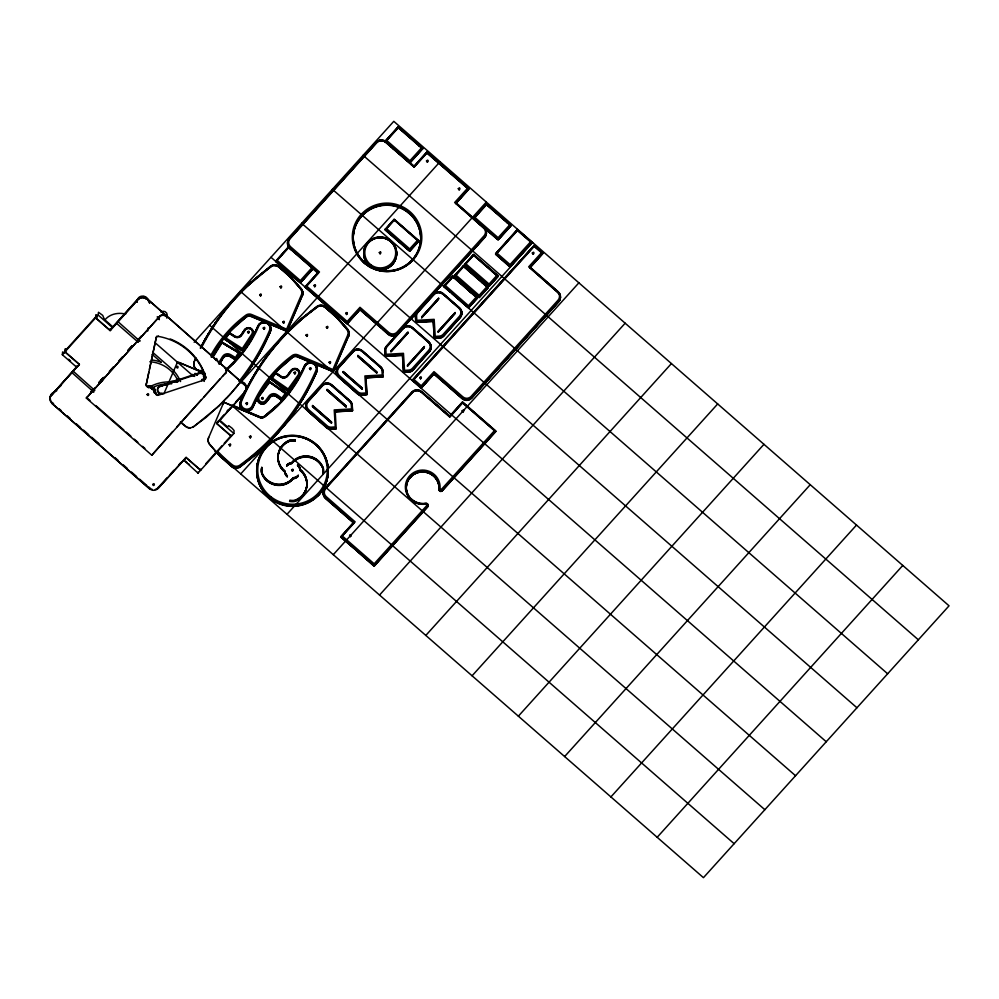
<?xml version="1.0" encoding="UTF-8"?>
<svg xmlns="http://www.w3.org/2000/svg" width="999" height="999" viewBox="0 0 999 999"><rect width="100%" height="100%" fill="white"/><g stroke="black" fill="none" stroke-linecap="round" stroke-linejoin="round"><path stroke-width="1.5" d="M438.986 489.66L439.073 488.511A16.409 16.121 5.7 0 0 416.433 472.515A16.409 16.121 5.7 0 0 411.825 499.463M200.612 470.104L186.076 457.417L157.992 488.436A5.794 5.694 5.7 0 1 149.813 488.886L51.911 403.271A5.794 5.694 5.7 0 1 51.424 395.242L75.974 367.482M51.911 403.271L51.985 402.547M79.346 364.498L76.786 367.32L62.325 354.707L62.612 351.923L64.498 352.897M76.786 367.32L76.424 366.021M51.399 395.417L79.371 364.21M86.364 398.126L160.165 315.809L86.364 398.126L151.811 455.219L225.599 372.902A3.859 3.796 5.7 0 0 225.262 367.545L225.187 368.269A3.859 3.796 5.7 0 1 225.524 373.626M62.325 354.707L98.152 315.06L98.476 312.25L102.697 315.372L104.458 319.468L112.7 326.773L110.052 330.507M97.427 315.846L95.879 315.11L95.592 317.894L110.127 330.582L112.7 326.773M95.604 317.719L110.14 330.394L138.299 298.651L110.215 329.67L109.69 329.208M244.28 384.727L146.478 298.202L244.305 384.54A5.794 5.694 5.7 0 1 244.792 392.57L216.808 423.476L231.306 436.126M170.192 338.961A60.227 59.141 5.7 0 1 205.682 376.798L205.607 377.522A1.936 1.898 5.7 0 1 204.383 379.87L158.229 395.242A1.936 1.898 5.7 0 1 155.694 393.681A7.73 7.58 5.7 0 0 148.089 387.05A1.936 1.898 5.7 0 1 146.204 384.752L148.801 372.315M148.089 387.05L148.152 386.326A1.936 1.898 5.7 0 1 146.279 384.028M148.327 387.6L148.489 386.875A39.548 38.836 5.7 0 1 150.075 385.964M146.204 384.752L156.356 337.163A1.936 1.898 5.7 0 1 157.018 336.101M156.281 337.899A1.936 1.898 5.7 0 1 158.516 336.426L158.541 336.151M154.608 393.119L154.333 391.383M155.694 393.681L155.769 392.957A7.73 7.58 5.7 0 0 148.152 386.326M165.609 315.497L165.534 316.221A3.859 3.796 5.7 0 0 160.09 316.533M151.811 455.219L172.64 431.506M158.229 395.242L158.304 394.518A1.936 1.898 5.7 0 1 155.769 392.957M149.813 488.886L149.887 488.161M231.406 435.114L231.293 436.301L216.795 423.651L219.48 419.942L227.635 426.973L228.696 425.649L232.093 428.221L234.091 430.569L233.853 433.466L198.027 473.114L183.616 460.039M186.151 457.38L183.566 460.502M204.383 379.87L204.458 379.133A1.936 1.898 5.7 0 0 205.682 376.798M198.027 473.114L198.127 472.09M200.712 469.093L200.587 470.279L186.051 457.604L157.967 488.611M216.146 360.527L216.296 359.003M216.858 423.401L244.767 392.757M229.907 446.016L230.057 444.493M248.414 333.279L248.564 331.755M246.753 404.682L246.915 403.146M260.514 296.079L260.677 294.555M250.299 437.962L250.449 436.426M264.061 329.358L264.211 327.834M262.387 399.463L262.55 397.927M280.906 288.024L281.056 286.501M283.591 323.264L283.741 321.74M294.855 374.013L295.005 372.477M292.407 471.266L292.557 469.742M306.793 336.451L306.943 334.927M314.747 286.838L314.91 285.314M310.327 369.73L310.477 368.206M327.173 328.396L327.322 326.873M329.87 363.636L330.02 362.113M346.566 314.598L346.715 313.062M350.424 536.725L350.574 535.202M380.132 253.908L380.282 252.385M427.322 162.238L427.472 160.714M420.579 378.921L420.741 377.397M459.14 189.997L459.29 188.474M462.987 412.125L463.136 410.601M533.154 254.32L533.304 252.797M147.727 330.994L148.089 327.947M257.642 398.589L257.792 397.852M149.425 369.38L156.356 337.163M176.935 363.499L177.26 362.587M223.127 404.046L223.451 403.146M150.225 388.211L151.249 385.739M430.419 350.274L413.087 370.042A6.756 6.631 5.7 0 1 408.441 372.252L405.644 372.19M461.126 316.296L443.781 336.064A6.756 6.631 5.7 0 1 439.135 338.274L436.338 338.211M167.208 385.414L168.694 381.955M163.848 393.881L177.56 361.825L205.07 373.339M280.981 402.06L264.535 416.658A4.833 4.745 5.7 0 1 259.74 417.232L223.826 402.197L208.629 437.712A6.756 6.631 5.7 0 0 209.465 444.305L220.005 456.343L232.005 466.983A6.756 6.631 5.7 0 0 236.076 468.419L236.726 468.194M194.593 360.714L194.256 361.7A6.756 6.631 5.7 0 0 203.172 370.404M270.005 332.367L270.342 331.381A6.756 6.631 5.7 0 0 266.745 322.677A6.756 6.631 5.7 0 0 257.892 326.173L256.918 328.821M240.859 401.086L240.534 402.073A6.756 6.631 5.7 0 0 244.131 410.776A6.756 6.631 5.7 0 0 252.984 407.28L254.295 403.658M316.246 373.039L316.546 372.34A6.756 6.631 5.7 0 0 312.962 363.624A6.756 6.631 5.7 0 0 304.108 367.132L303.808 367.819M194.568 361.001L194.892 360.015M269.705 333.067L270.042 332.08M240.834 401.373L241.196 400.099M315.946 373.726L316.608 371.753A6.756 6.631 5.7 0 0 313.012 363.049A6.756 6.631 5.7 0 0 304.158 366.546L303.496 368.506M298.776 377.972L301.323 372.415M194.867 360.314L195.205 359.328M257.255 327.847L257.592 326.86M269.405 333.753L269.73 332.767M241.533 399.113L240.597 401.486A6.756 6.631 5.7 0 0 244.181 410.202A6.756 6.631 5.7 0 0 253.034 406.705L253.671 405.032M241.171 400.387L241.496 399.413M241.134 400.686L242.095 398.314M253.284 406.593L254.932 402.285M303.559 367.932L304.195 366.258A6.756 6.631 5.7 0 1 313.049 362.762A6.756 6.631 5.7 0 1 316.633 371.466L315.334 375.112M316.034 372.852L314.735 376.211M195.167 359.615L195.816 357.942M269.093 334.453L269.43 333.466M241.471 399.7L241.833 398.426M315.696 373.838L314.398 377.185M195.479 358.928L195.792 358.229M268.756 335.427L270.279 331.968A6.756 6.631 5.7 0 0 266.683 323.251A6.756 6.631 5.7 0 0 257.829 326.748M241.808 398.713L242.145 397.739M303.246 368.619L303.584 367.644M303.184 369.193L303.521 368.219M268.494 335.539L268.843 334.565M268.444 336.126L270.367 331.094A6.756 6.631 5.7 0 0 266.77 322.377A6.756 6.631 5.7 0 0 257.917 325.886L256.281 330.194M242.12 398.027L243.094 395.666M242.058 398.601L242.745 396.64M315.11 374.937L313.761 378.559M257.005 327.947L255.632 331.556M268.182 336.226L268.531 335.252M268.119 336.813L268.469 335.826M242.37 397.914L243.356 395.554M253.896 405.207L255.594 400.924M302.934 369.305L303.271 368.331M303.221 368.906L302.235 371.253M268.207 335.939L266.845 339.56M267.807 337.5L268.157 336.526M242.72 396.94L243.419 394.98M314.485 376.311L313.112 379.932M256.693 328.634L255.307 332.242M267.894 336.626L265.859 341.608M302.585 370.279L302.959 369.018M314.161 376.998L313.137 379.645M267.195 338.586L267.545 337.6M243.381 395.267L244.38 392.919M243.331 395.854L244.031 393.893M254.533 403.846L256.618 398.901M302.647 369.692L301.91 371.928M243.644 395.167L244.655 392.819M313.524 378.371L311.114 384.016M266.933 338.686L266.221 340.634M244.006 394.193L244.718 392.245M312.787 380.619L313.174 379.345M222.54 359.128L220.28 362.987A4.833 4.745 5.7 0 1 219.218 364.198M256.044 330.007L255.357 331.656M301.96 371.353L302.322 370.379M266.608 339.373L264.161 345.005M312.812 380.319L312.125 381.98M217.957 348.226L212.425 357.205L221.516 342.382L239.698 353.221L235.677 359.99L229.895 356.543A4.833 4.745 5.7 0 0 224.325 356.93L223.289 357.917M238.074 356.106L238.499 355.232M266.246 340.347L265.185 342.969M244.63 393.107L244.992 392.145M312.55 380.432L311.488 383.054M255.182 402.472L256.243 399.862M301.636 372.028L301.998 371.066M301.573 372.615L301.935 371.64M244.955 392.432L245.354 391.171M265.609 341.421L264.535 344.031M245.717 390.197L244.68 392.532L244.867 391.845L236.126 401.498M245.317 391.458L246.054 389.523M245.292 391.745L245.991 390.097M311.875 381.793L310.464 385.077M255.394 331.368L254.658 333.304M255.332 331.943L253.609 335.377M301.661 371.74L300.936 373.676M301.611 372.327L300.562 374.637M311.513 382.754L310.09 386.051M255.057 332.043L251.386 339.56M264.935 342.769L263.499 346.054M246.029 389.81L246.391 388.836M245.966 390.397L248.489 384.802M255.844 401.123L257.28 397.852M264.56 343.743L263.124 347.028M246.366 389.135L247.427 386.813M246.303 389.71L247.365 387.4M310.864 383.828L309.802 386.138M200.462 347.789L204.758 339.76M200.412 348.376L200.774 347.402M217.632 346.466L215.097 350.861M254.32 333.966L254.683 333.004M256.219 400.162L257.667 396.903M262.587 389.323L263.449 387.762M300.961 373.376L299.875 375.761M310.489 384.79L309.74 386.725M200.749 347.702L201.124 346.728M200.724 347.989L204.695 340.347M263.911 344.805L262.063 349.038M212.937 327.023L213.811 325.462M245.392 346.566L245.829 345.716M251.636 337.138L252.073 336.288M259.216 367.395L262.7 361.488M201.099 347.028L201.473 346.054M253.971 334.64L254.345 333.678M263.536 345.766L262.412 348.364M247.34 387.687L248.102 385.764M309.453 386.813L309.827 385.851M309.39 387.4L309.777 386.438M201.448 346.353L201.823 345.392M247.69 387.013L248.776 384.715M309.478 386.526L308.716 388.449M309.428 387.1L307.255 391.408M201.798 345.679L202.185 344.717M253.621 335.314L253.996 334.353M262.862 346.815L260.976 351.036M248.077 386.051L248.838 384.128M256.88 399.101L257.967 396.815M300.299 374.438L299.176 377.01M309.128 387.2L307.667 390.159M202.148 345.005L202.535 344.043M308.366 389.123L308.753 388.161M253.646 335.015L252.535 337.3M257.255 398.151L258.029 396.228M202.51 344.343L202.897 343.381M248.314 343.843L245.692 348.476M262.15 348.164L261.039 350.449M262.088 348.738L261.338 350.374M248.813 384.415L249.925 382.13M248.751 385.002L249.525 383.092M308.391 388.823L306.88 392.07M202.872 343.668L203.259 342.707M249.113 384.34L252.522 377.497M211.363 356.818L212.125 355.194M253.284 335.689L252.135 338.249M299.588 375.774L297.69 379.645M203.234 343.007L203.621 342.045M249.5 383.379L250.287 381.468M307.305 390.834L307.704 389.872M203.596 342.332L203.983 341.383M261.064 350.162L260.277 352.073M261.014 350.749L259.503 353.683M306.943 391.496L307.342 390.534M258.004 396.528L259.515 393.606M257.967 396.89L258.729 395.204M299.2 376.723L298.414 378.621M203.958 341.67L205.12 339.098M260.702 350.824L259.565 353.109M250.262 381.755L251.398 379.483M250.2 382.342L251.336 380.057M298.389 377.135L288.274 391.458L287.675 390.809M306.581 392.157L306.968 391.196M306.518 392.732L306.918 391.783M260.302 351.785L259.128 354.345M306.206 392.819L306.606 391.87M306.144 393.394L306.543 392.445M252.597 336.725L249.837 342.158M258.329 396.228L259.103 394.543M204.67 340.634L205.07 339.685M305.831 393.481L306.231 392.532M306.181 393.107L303.883 397.352M205.095 339.398L205.494 338.449M205.032 339.972L205.444 339.023M212.4 355.407L214.398 351.273M251.823 338.324L252.198 337.674M259.191 353.771L259.59 352.809M251.311 380.344L252.123 378.446M268.431 399.4L268.881 398.613M298.501 377.747L295.766 382.592M298.439 378.334L296.503 381.893M305.457 394.143L305.869 393.194M305.806 393.768L305.057 395.092M205.469 338.736L205.869 337.787M205.407 339.31L206.993 336.101M258.816 354.42L259.216 353.471M258.753 355.007L259.166 354.058M251.686 379.695L255.232 372.939M305.494 393.843L304.683 395.741M263.898 389.398L264.373 388.574M205.844 338.074L206.256 337.125M205.782 338.661L208.117 334.44M213.212 353.521L211.338 357.18L213.624 352.572M251.798 338.624L250.237 341.508M258.841 354.133L256.119 359.003M258.379 355.669L258.778 354.72M252.085 378.746L252.909 376.848M259.078 394.842L259.89 392.944M366.645 244.668L367.12 243.843A16.409 16.121 5.7 0 1 368.656 242.145L369.193 241.858M285.115 396.116L281.905 400.611L276.448 396.678A4.833 4.745 5.7 0 0 270.866 396.578L266.296 402.272A4.833 4.745 5.7 0 1 259.553 403.271A4.833 4.745 5.7 0 1 258.491 396.653M305.107 394.505L303.172 398.077M206.219 337.412L208.566 333.204M258.466 354.795L255.719 359.652M257.992 356.318L258.404 355.369M304.295 396.403L304.707 395.454M213.149 354.096L215.584 349.35M251.473 338.686L250.287 340.934M257.617 356.98L258.029 356.031M252.872 377.135L254.058 374.887M252.822 377.722L256.431 370.991M259.453 394.18L259.84 393.531M297.302 380.294L297.714 379.358M304.32 396.116L303.496 398.002M206.955 336.401L207.367 335.452M257.23 357.63L257.642 356.68M303.559 397.415L303.946 396.765M259.865 393.244L260.277 392.295M260.227 392.882L258.704 395.567M296.928 380.944L297.34 380.007M207.342 335.739L208.966 332.555M256.843 358.279L257.255 357.342M303.521 397.714L302.335 399.95M256.443 358.928L256.868 357.992M253.971 375.761L255.182 373.514M303.197 397.777L301.935 400.599M302.747 399.013L303.134 398.364M213.923 352.797L215.996 348.713M260.252 392.595L260.664 391.645M260.19 393.169L260.614 392.232M296.953 380.656L296.116 382.53M409.365 478.733L411.388 476.498M208.092 334.727L208.516 333.791M256.056 359.578L256.481 358.641M302.809 398.439L301.174 401.61M208.479 334.078L209.728 331.556M256.081 359.29L254.071 362.812M301.998 400.025L302.385 399.375M214.335 351.86L214.735 351.211M250.324 340.647L248.689 343.506M260.639 391.945L261.064 391.009M260.577 392.52L261.001 391.583M296.166 381.955L296.566 381.306M208.941 332.854L210.964 329.333M208.878 333.429L210.914 329.92M255.319 360.302L255.744 359.353M255.694 359.94L254.895 361.238M255.145 373.801L257.642 369.068M301.96 400.312L300.736 402.547M212.1 357.192L221.566 341.795L239.76 352.635L235.764 359.116L229.982 355.669A4.833 4.745 5.7 0 0 223.351 357.255L220.367 362.125A4.833 4.745 5.7 0 1 219.305 363.324M212.949 357.392L221.928 342.807L238.461 352.659L235.464 357.53L230.507 354.57A5.794 5.694 5.7 0 0 222.565 356.481L219.568 361.338A3.859 3.796 5.7 0 1 218.282 362.6M255.357 360.002L254.495 361.875M255.544 373.164L256.381 371.578M301.623 400.374L299.113 405.107M214.76 350.924L215.16 350.274M249.925 341.283L248.289 344.131M249.438 342.807L249.862 341.87M261.039 391.296L261.863 389.722M260.976 391.883L261.401 390.946M296.141 382.242L294.905 384.453M209.703 331.843L210.127 330.919M254.957 360.651L251.211 367.058M360.289 217.932L360.789 217.12A33.791 33.179 5.7 0 1 362.312 215.422L362.824 215.097M270.142 378.908L271.141 377.447M301.198 401.311L299.937 403.833M210.102 331.206L211.376 328.696M249.038 343.444L249.475 342.507M254.52 361.588L252.847 364.735M256.343 371.865L258.878 367.157M261.426 390.646L262.262 389.086M261.376 391.233L261.8 390.297M295.804 382.305L294.106 385.502M295.342 383.529L295.741 382.892M253.721 362.874L254.121 362.225M256.743 371.228L257.592 369.655M264.41 449.375L264.922 448.576M300.424 402.31L298.763 405.169M210.876 330.207L212.163 327.709M215.534 349.925L216.758 348.027M248.639 344.081L249.063 343.156M253.284 363.798L253.684 363.161M261.775 390.597L262.213 389.66M295.404 382.942L291.983 388.561M299.588 403.883L299.987 403.246M211.351 328.983L213.449 325.512M211.288 329.57L213.386 326.099M253.334 363.224L250.786 367.694M257.555 369.942L260.14 365.259M299.55 404.183L298.289 406.381M90.447 393.107L91.896 390.846M215.971 349.001L221.166 341.246M248.664 343.793L247.839 345.13L248.252 344.43M252.485 364.785L252.897 364.148M257.967 369.305L258.828 367.732M262.238 389.373L262.675 388.449M262.175 389.96L263.037 388.399M294.967 383.878L293.694 386.138M299.2 404.233L297.927 406.431M212.138 327.997L215.135 322.989M252.048 365.721L252.46 365.085M298.738 405.457L297.053 408.067M216.371 348.364L217.208 347.103M252.11 365.135L250.399 367.957M258.791 368.032L261.413 363.361M262.65 388.736L263.087 387.812M298.376 405.507L295.329 410.801M251.248 366.695L251.661 366.059M297.49 407.367L297.902 406.73M247.902 344.48L246.179 347.277M263.062 388.099L263.511 387.187M294.143 385.139L293.269 386.763M229.27 333.341L226.111 338.099L242.307 348.489L251.773 334.203A3.859 3.796 5.7 0 0 250.637 328.946A3.859 3.796 5.7 0 0 245.292 330.045L242.145 334.802A5.794 5.694 5.7 0 1 234.128 336.451M241.246 335.164A4.833 4.745 5.7 0 1 234.565 336.538L228.896 332.904L224.688 339.323L242.482 350.961L252.497 335.589A4.833 4.745 5.7 0 0 251.074 329.021A4.833 4.745 5.7 0 0 244.393 330.394L240.122 336.613A4.833 4.745 5.7 0 1 234.54 336.825L228.871 333.191L225.949 337.412M297.54 406.78L294.505 411.763M213.798 325.537L214.261 324.538M250.849 367.033L249.55 369.218M250.362 368.319L250.799 367.62M217.17 347.465L220.205 343.044M247.028 346.029L247.452 345.404M263.474 387.475L265.21 384.69M263.436 387.837L263.873 387.137M217.295 319.867L214.223 324.9L215.572 322.365M250.374 368.256L249.063 370.429M296.678 408.329L293.594 413.299M393.594 220.367L385.114 229.945L408.554 250.387L409.715 251.174L418.681 241.184L394.093 219.743L385.139 229.645L409.727 251.099M462.987 266.77L454.508 276.348L477.947 296.803L479.108 297.59L488.074 287.6L463.486 266.159L454.533 276.061L479.12 297.515M472.927 255.519L464.448 265.097L470.754 270.367M250 368.294L247.789 372.015M249.95 368.881L246.453 374.163M512.262 235.752L496.091 253.659M513.573 262.924L510.014 267.058L495.579 254.221L517.332 230.082L531.793 242.695L510.052 266.758L495.591 254.146M531.281 243.331L515.097 261.238M217.595 346.765L218.057 345.841M397.602 127.959L385.302 141.771L413.973 166.733L426.798 152.285L468.731 188.873L455.944 203.034L484.14 227.635A6.756 6.631 5.7 0 1 484.715 237.013L397.739 333.291A6.756 6.631 5.7 0 1 388.199 333.828L360.002 309.228L347.202 323.389L305.269 286.8M228.159 410.102L227.297 410.552M263.861 387.212L264.323 386.226M293.269 386.688L289.735 391.92M485.814 204.932L473.501 218.744M403.833 326.86L386.551 346.253A6.756 6.631 5.7 0 0 384.865 351.049L385.127 356.256L402.472 355.207M434.54 292.869L405.369 325.15M421.678 370.554L422.215 369.767M499.8 284.078L500.337 283.304M486.55 381.556L471.69 398.201A6.756 6.631 5.7 0 1 462.162 398.738L433.953 374.138L421.166 388.299M215.534 322.652L216.858 320.492M249.151 369.555L244.206 377.235M295.417 409.927L289.573 418.818M218.019 346.141L218.481 345.217M246.641 346.366L244.393 350.037M246.578 346.94L245.255 349.101M264.298 386.513L265.647 384.066M292.907 386.738L281.481 401.785M218.456 345.517L218.918 344.605M248.252 371.091L244.668 376.623M262.612 362.362L265.309 358.067M294.53 411.476L293.157 413.911M216.783 321.366L221.79 313.736M217.27 320.155L218.619 318.019M218.881 344.892L219.355 343.981M245.766 347.602L243.032 351.848M264.011 359.628L260.926 364.573L266.233 356.543M265.122 385.564L269.705 379.208M291.546 389.185L292.02 388.274M293.681 412.425L291.883 415.184M246.978 372.664L243.331 378.159M263.923 360.489L269.905 351.698M293.194 413.623L290.022 418.219M275.674 373.389L272.34 378.034L288.149 388.973L298.127 375.037A3.859 3.796 5.7 0 0 297.178 369.742A3.859 3.796 5.7 0 0 291.808 370.654L288.474 375.299A5.794 5.694 5.7 0 1 280.407 376.673M290.896 371.278A4.833 4.745 5.7 0 1 299.613 374.787L299.513 375.087A4.833 4.745 5.7 0 1 298.826 376.523L288.299 391.171L270.916 379.133L275.374 372.639L280.906 376.473A4.833 4.745 5.7 0 0 287.625 375.337L290.959 370.691A4.833 4.745 5.7 0 1 297.677 369.555A4.833 4.745 5.7 0 1 298.863 376.161M219.318 344.28L222.552 339.448M245.279 348.801L242.545 352.747M265.622 384.353L266.983 382.23M291.109 389.797L291.583 388.886M318.107 495.716L320.155 493.456M218.531 318.881L223.177 311.925M264.835 358.966L267.595 354.72M290.659 390.409L291.134 389.51M291.92 414.897L287.325 421.266M245.192 375.137L239.673 382.392M291.471 415.509L286.85 421.865M220.18 343.344L223.963 337.662M244.418 349.737L243.494 351.248M266.483 383.416L268.331 380.706M290.209 391.021L290.697 390.122M220.417 315.559L214.648 324.275M219.88 317.045L227.41 306.868M266.146 357.417L267.994 354.695M244.243 376.935L240.06 382.667M410.789 262.013L411.351 261.251A33.791 33.179 5.7 0 0 412.899 259.565L413.361 259.191M220.629 342.732L224.925 336.501M258.516 396.428L269.343 381.843L286.488 394.205L281.943 400.312L276.486 396.378A4.833 4.745 5.7 0 0 269.73 397.39M285.227 393.531L281.818 398.114L277.135 394.742A5.794 5.694 5.7 0 0 269.043 395.954L265.634 400.537A3.859 3.796 5.7 0 1 260.227 401.348A3.859 3.796 5.7 0 1 259.39 396.054L269.63 382.292L286.488 394.28M290.247 390.721L288.349 393.718M221.266 314.922L224.575 310.127M242.869 378.771L243.356 377.872M267.507 355.582L272.265 348.713M289.111 419.43L289.598 418.531M243.544 350.674L240.722 354.545M289.797 391.333L288.873 392.545M242.407 379.37L242.907 378.471M268.032 354.395L268.956 353.184M289.148 419.143L285.377 424.225M243.069 351.561L241.146 354.533M241.945 379.97L242.445 379.083M268.431 354.37L271.291 350.199M267.832 381.606L270.23 378.047M289.31 392.232L286.963 395.279M288.686 419.742L286.351 422.752M222.652 313.112L228.409 305.394M241.483 380.582L241.983 379.682M242.607 352.16L241.671 353.359M241.021 381.181L241.521 380.282M240.547 381.78L241.046 380.881M269.817 352.572L272.69 348.701M224.051 311.301L224.987 310.115M222.465 340.322L229.945 330.819M242.108 353.059L240.185 355.706M240.584 381.481L239.585 383.266M269.28 379.22L264.285 386.588M288.436 392.844L282.043 400.649M286.888 421.566L285.889 423.339M270.791 351.086L274.675 345.779M286.413 422.165L282.005 428.346M225.012 309.815L225.974 308.629M239.61 382.967L235.739 387.974M269.193 380.095L270.654 378.034M391.059 265.971L391.645 265.235A16.409 16.121 5.7 0 0 393.169 263.549L393.606 263.149M285.914 423.052L283.466 426.598M225.437 309.802L230.869 302.497M239.136 383.566L230.744 393.718M285.439 423.651L284.478 424.837M223.426 338.836L224.375 337.662M241.234 353.658L235.752 360.564M269.73 378.921L271.191 376.873M272.178 349.588L278.134 341.72M284.927 424.538L283.978 425.711M91.821 391.583L94.668 388.074M272.715 348.414L273.676 347.24M240.697 354.832L234.166 362.525M287 394.917L277.235 406.131L264.498 416.945A4.833 4.745 5.7 0 1 259.715 417.52L223.826 402.272M226.873 308.029L231.868 301.348M273.139 348.401L277.11 343.156M284.028 425.137L275.025 435.764M283.516 426.011L277.023 434.09M224.413 337.375L227.385 333.616M240.272 354.832L232.58 364.148M270.679 377.747L275.699 371.753M227.859 306.568L228.833 305.394M274.138 346.94L275.112 345.766M271.129 377.522L273.626 374.288M228.871 305.107L229.845 303.946M275.137 345.479L276.124 344.318M282.068 427.772L280.057 430.382M229.295 305.107L233.316 300.212M235.277 388.261L229.208 395.417M275.574 345.479L279.583 340.597M230.307 303.659L232.305 301.361M238.823 356.581L225.999 369.805M276.586 344.031L281.693 337.749M285.09 396.953L280.494 402.31M280.594 429.508L279.071 431.531M231.331 302.21L236.451 296.253M277.572 342.882L278.584 341.733M279.595 430.656L278.059 432.667M232.33 301.061L234.365 298.788M218.744 346.94L222.153 342.844M278.609 341.446L280.632 339.173M278.596 431.805L275.487 435.789M232.779 301.074L235.389 297.665M279.058 341.446L282.717 336.626M227.297 334.49L236.988 323.913M273.576 374.862L283.828 363.786M277.585 432.942L276.573 434.078M233.791 299.937L246.566 286.551M280.07 340.309L285.277 334.44M64.972 350.974L95.679 316.983M98.988 382.217L103.122 377.634M127.934 350.174L132.068 345.604M90.647 392.095L93.756 388.661M98.913 382.942L104.083 377.222M109.253 371.503L113.386 366.92M118.556 361.201L122.69 356.618M127.86 350.899L132.005 346.328M137.163 340.609L141.309 336.026M194.168 342.282L393.793 121.329L949.05 605.819L703.446 877.671L215.097 451.56M275.749 261.351L288.536 247.19L318.032 272.927M288.536 247.265L275.712 261.638L279.745 264.91M227.859 333.341L229.395 331.668M311.85 267.844L300.337 280.582L277.198 260.402L288.711 247.652L318.007 273.214L305.219 287.375L347.153 323.963L359.94 309.802L380.681 327.66M313.174 268.057L300.387 282.218L275.799 260.764M421.428 147.977L409.915 160.727L386.775 140.534L398.289 127.797L422.677 149.063M313.149 268.344L300.362 282.505L275.774 261.051L288.599 246.603L318.094 272.34L305.307 286.501L347.24 323.089L360.027 308.928L388.224 333.541A6.756 6.631 5.7 0 0 397.764 332.992L484.752 236.713A6.756 6.631 5.7 0 0 484.165 227.347M300.324 282.867L313.124 268.631M313.087 268.931L300.836 282.305M409.94 162.637L422.727 148.489L398.151 127.035L385.364 141.196L414.036 166.159L426.823 151.998L468.756 188.586L455.969 202.747L498.151 239.61L510.939 225.449L486.351 203.996M176.686 427.035L201.498 399.575M203.796 397.04L220.404 378.646M222.477 376.348L225.599 372.902M305.244 287.088L318.069 272.64L288.286 246.678A6.756 6.631 5.7 0 1 289.223 239.248L376.211 142.957A6.756 6.631 5.7 0 1 385.751 142.42M413.948 167.02L426.735 152.872L468.668 189.46L455.881 203.609M426.935 153.047L414.148 167.208L385.227 141.97A5.794 5.694 5.7 0 0 377.048 142.432L290.06 238.711A5.794 5.694 5.7 0 0 290.572 246.741L319.48 271.978L306.693 286.139L347.177 321.466L359.977 307.305L388.898 332.542A5.794 5.694 5.7 0 0 397.065 332.08L484.053 235.789A5.794 5.694 5.7 0 0 483.553 227.76L454.632 202.535L467.432 188.374M240.497 382.58L440.059 161.701M394.268 220.205L386.588 228.696L409.727 248.888L417.407 240.397M216.92 422.777L218.631 420.891L216.883 422.752M274.101 374.013L278.858 368.469M205.794 463.711L222.165 445.591M224.213 443.319L230.357 436.526M347.177 323.676L359.965 309.515L388.161 334.116A6.756 6.631 5.7 0 0 397.702 333.579M240.722 473.926L486.326 202.073M473.563 218.157L486.388 203.709L510.964 225.162L498.176 239.31L473.588 217.869M443.856 286.451L452.834 276.248L477.422 297.69M468.431 307.967L477.385 297.989L452.809 276.536L443.831 286.738L450.137 292.008M391.096 350.711L407.942 332.068M421.803 316.733L438.648 298.089M391.071 351.011L407.917 332.355M421.765 317.02L438.623 298.376M391.034 351.298L407.892 332.642M421.74 317.32L438.586 298.664M391.009 351.586L407.854 332.942M421.715 317.607L438.561 298.951M390.984 351.873L407.829 333.229M421.678 317.894L438.536 299.25M509.64 224.937L498.126 237.687L474.987 217.495L486.501 204.758L510.876 226.024L498.626 239.398M517.507 230.544L497.04 253.197L510.052 264.548L530.519 241.895L531.78 242.769M407.567 365.097L424.425 346.441M438.274 331.106L455.119 312.462M407.542 365.384L424.388 346.728M438.249 331.406L455.094 312.749M407.517 365.671L424.363 347.028M438.211 331.693L455.069 313.037M407.48 365.959L424.338 347.315M438.186 331.98L455.032 313.336M407.455 366.258L424.3 347.602M438.161 332.267L455.007 313.624M476.111 297.19L468.444 305.682L445.304 285.502L452.984 276.998L477.36 298.276L468.931 307.417M496.74 275.549L489.06 284.041L465.921 263.848L473.601 255.357L497.977 276.636L489.547 285.776M486.8 286.8L479.12 295.304L455.981 275.112L463.661 266.621L488.036 287.887L479.607 297.04M429.395 351.735L413.111 369.755A6.756 6.631 5.7 0 1 408.466 371.965L403.534 372.315L402.535 354.62L385.189 355.607L384.89 350.761A6.756 6.631 5.7 0 1 386.576 345.966L484.69 237.3A6.756 6.631 5.7 0 0 484.103 227.922M287 514.298L532.604 242.457M412.487 380.731L534.04 245.929L542.719 253.496L529.932 267.657L559.315 293.943A6.756 6.631 5.7 0 1 558.678 301.923L488.086 379.857M534.215 246.391L413.973 379.483L421.203 385.789L433.991 371.64L462.912 396.865A5.794 5.694 5.7 0 0 471.091 396.403L558.079 300.125A5.794 5.694 5.7 0 0 557.579 292.095L528.658 266.858L541.446 252.697M529.895 267.944L542.694 253.783L534.015 246.216M449.612 416.92L462.412 402.759L495.666 431.78L442.357 490.771A2.173 2.135 5.7 0 1 441.77 491.233L440.896 491.471A1.811 1.773 5.7 0 1 439.423 490.796L439.073 488.786M462.612 402.934L449.812 417.095L420.891 391.858A5.794 5.694 5.7 0 0 412.724 392.32L325.736 488.598A5.794 5.694 5.7 0 0 326.236 496.628L355.157 521.865L342.357 536.026L374.175 563.786L426.835 505.494L426.049 503.908A17.383 17.07 5.7 0 1 405.444 488.836A17.383 17.07 5.7 0 1 422.39 470.079A17.383 17.07 5.7 0 1 440.072 488.286L440.659 489.223L441.758 488.986L494.418 430.694M333.266 554.682L578.871 282.829M442.445 489.897L495.754 430.906L462.5 401.885L449.7 416.046L421.503 391.446A6.756 6.631 5.7 0 0 411.963 391.983L324.975 488.261A6.756 6.631 5.7 0 0 325.562 497.627L353.758 522.24L340.971 536.388L374.225 565.409L427.535 506.418A1.936 1.898 5.7 0 0 425.724 503.284A16.471 16.171 5.7 0 1 411.875 499.4M379.533 595.054L625.149 323.201M425.811 635.426L671.415 363.574M472.077 675.799L717.694 403.946M518.356 716.171L763.96 444.318M564.622 756.543L810.239 484.702M610.901 796.927L856.505 525.074M657.167 837.299L902.784 565.446M51.424 395.242L79.396 364.348L64.91 351.698M110.127 330.582L138.212 299.563A5.794 5.694 5.7 0 1 146.378 299.113M230.27 393.993L227.148 397.652M158.054 487.712L166.833 478.022M170.342 474.138L173.863 470.267M179.121 464.448L180.881 462.512M220.379 418.881L223.876 415.022M227.372 411.163L230.869 407.292M276.536 434.365L273.938 437.462M234.84 298.514L237.487 295.142M281.119 338.898L284.228 335.539M276.086 434.353L262.05 449.288M228.858 332.517L224.85 337.15M275.15 372.59L271.616 376.948M235.876 297.402L241.696 291.046M282.168 337.475L289.61 329.52M228.734 395.679L219.106 405.769M275 436.063L270.779 440.771M274.538 436.039L269.243 441.82M434.915 293.431L433.466 294.83M404.208 327.41L402.772 328.808M236.938 295.991L238.536 294.043M229.333 332.242L246.341 316.795A4.833 4.745 5.7 0 1 251.124 316.233L287.038 331.331L302.21 296.041A6.756 6.631 5.7 0 0 301.373 289.448L300.449 288.249M235.264 360.839L232.105 364.111M283.204 336.363L286.363 333.054M275.637 372.327L277.734 370.13M281.568 400.924L279.445 403.409M104.758 320.067C109.665 313.923 118.307 312.188 125.662 314.123M237.974 294.88L239.585 292.944M229.882 331.406L237.55 323.414L246.391 316.221A4.833 4.745 5.7 0 1 251.186 315.647L287.1 330.681M226.648 397.914L216.895 407.879M276.186 371.491L278.296 369.305M272.952 437.999L265.409 445.854M284.715 335.289L287.425 331.968M230.432 330.557L234.728 326.273M239.036 293.781L245.517 287.013M285.776 334.178L303.646 317.282L316.92 306.98A6.756 6.631 5.7 0 1 325.112 307.143L335.489 316.159L344.805 326.248M154.383 392.832C154.795 390.372 154.595 393.693 154.408 392.307M233.666 362.774L226.511 369.892M279.995 402.572L277.834 405.02M286.863 332.804L288.499 330.881M241.121 291.883L248.289 284.403M287.937 331.718L290.697 328.446M269.268 441.533L265.984 445.042M278.234 369.88L292.582 357.467A4.833 4.745 5.7 0 1 297.377 356.893L331.718 371.041M278.933 403.658L264.56 416.371A4.833 4.745 5.7 0 1 259.777 416.933L232.455 405.507M268.731 442.07L255.794 454.87L239.148 467.557M232.068 364.398L225.961 370.092M289.011 330.632L303.059 317.769M278.796 369.056L292.645 356.88A4.833 4.745 5.7 0 1 297.427 356.306L333.341 371.341L348.539 335.826A6.756 6.631 5.7 0 0 347.714 329.233L337.175 317.195L325.162 306.556A6.756 6.631 5.7 0 0 316.97 306.393L302.535 317.682L291.209 328.209M243.244 290.022L255.632 278.384L270.642 266.596A6.756 6.631 5.7 0 1 278.833 266.758L291.383 277.947L301.348 289.735A6.756 6.631 5.7 0 1 302.185 296.328M231.593 364.36L226.024 369.518M290.122 329.27L301.96 318.169M279.37 368.231L292.67 356.593A4.833 4.745 5.7 0 1 297.452 356.019L333.366 371.054M277.322 405.257L264.585 416.071A4.833 4.745 5.7 0 1 259.802 416.645L232.48 405.207M265.472 445.279L240.284 466.271A6.756 6.631 5.7 0 1 232.093 466.108L216.408 451.61M246.041 286.775L251.099 281.818M218.594 406.006L206.019 417.445L192.869 427.185M264.885 446.091L240.26 466.558A6.756 6.631 5.7 0 1 232.068 466.396L216.371 451.898M247.09 286.313L271.716 266.046M51.736 394.268L60.989 385.589M235.252 326.036L238.636 322.989M216.371 408.104L193.956 426.486A6.756 6.631 5.7 0 1 185.764 426.323L180.457 421.94M248.813 284.166L270.704 266.021A6.756 6.631 5.7 0 1 278.896 266.184L290.896 276.823L301.436 288.861A6.756 6.631 5.7 0 1 302.272 295.454L287.075 330.969L251.161 315.934A4.833 4.745 5.7 0 0 246.366 316.508L237.525 323.701M261.526 449.513L240.235 466.858A6.756 6.631 5.7 0 1 232.043 466.695L220.03 456.056L209.49 444.006A6.756 6.631 5.7 0 1 208.654 437.425M251.636 281.606L270.667 266.308A6.756 6.631 5.7 0 1 278.858 266.471L290.871 277.11L301.411 289.161A6.756 6.631 5.7 0 1 302.247 295.741M317.982 306.418L303.621 317.57M284.365 363.574L287.25 361.101M99.376 382.792L102.622 380.007M99.301 383.516L102.547 380.731M239.186 322.777L246.316 317.083A4.833 4.745 5.7 0 1 251.099 316.521L285.439 330.669M302.51 317.969L316.945 306.681A6.756 6.631 5.7 0 1 325.137 306.843L337.674 318.032L347.652 329.82A6.756 6.631 5.7 0 1 348.489 336.413L333.304 371.703L297.402 356.606A4.833 4.745 5.7 0 0 292.607 357.167L287.812 360.901M436.076 291.171L484.665 237.587A6.756 6.631 5.7 0 0 485.289 229.62L455.906 203.321L468.706 189.161L426.773 152.572M513.786 234.066L517.307 230.369L530.606 241.97M410.214 250.624L418.656 241.483L394.093 219.817M56.818 390.646L53.059 392.607A5.794 5.694 5.7 0 0 50.474 399.538M382.704 376.81L365.821 377.984M155.307 389.473A15.872 15.597 5.7 0 1 151.798 389.173L154.508 387.949M101.161 379.682L103.721 378.584M364.623 394.942L361.95 395.304A6.756 6.631 5.7 0 1 357.068 393.631L337.475 375.961M190.459 427.809L189.81 428.047A6.756 6.631 5.7 0 1 185.739 426.61L180.419 422.24M199.251 372.814L160.09 385.864A3.859 3.796 5.7 0 0 159.303 392.669M158.304 394.518L161.189 393.556M358.254 349.65L357.617 349.85A6.756 6.631 5.7 0 0 352.659 352.073L338.074 368.206A6.756 6.631 5.7 0 0 336.426 373.301L336.538 373.688M326.91 383.828L327.56 383.628M150.549 386.263L148.039 386.863A39.548 38.836 5.7 0 1 149.5 385.889M415.896 321.616L433.241 320.642L434.303 337.674L439.223 337.4A6.756 6.631 5.7 0 0 443.868 335.189M415.859 321.915L433.204 320.929L434.228 338.336L439.173 337.987A6.756 6.631 5.7 0 0 443.818 335.764L460.102 317.744A6.756 6.631 5.7 0 0 459.503 308.454L443.032 294.006A6.756 6.631 5.7 0 0 433.504 294.543L417.182 312.849A6.756 6.631 5.7 0 0 415.509 317.645L415.684 320.03M433.179 321.216L415.834 322.277L415.596 316.783A6.756 6.631 5.7 0 1 417.27 311.975M433.154 321.516L416.583 322.227M434.265 337.974L439.198 337.687A6.756 6.631 5.7 0 0 443.843 335.477L460.152 317.17A6.756 6.631 5.7 0 0 459.577 307.792L443.094 293.419A6.756 6.631 5.7 0 0 433.554 293.956M385.164 355.894L402.51 354.907M403.596 371.665L408.529 371.378A6.756 6.631 5.7 0 0 413.174 369.168M403.571 371.953L408.491 371.665A6.756 6.631 5.7 0 0 413.149 369.455L429.458 351.149A6.756 6.631 5.7 0 0 428.871 341.783L412.4 327.397A6.756 6.631 5.7 0 0 402.859 327.947M383.254 376.136L365.909 377.11L366.945 394.443L362.013 394.717A6.756 6.631 5.7 0 1 357.13 393.057M365.884 377.41L383.229 376.423M383.191 376.71L365.846 377.697L366.908 394.805L361.988 395.017A6.756 6.631 5.7 0 1 357.093 393.344L338.686 377.285A6.756 6.631 5.7 0 1 338.112 367.907L352.684 351.785A6.756 6.631 5.7 0 1 362.225 351.236L380.619 367.295A6.756 6.631 5.7 0 1 382.892 371.878M366.97 394.155L362.038 394.43A6.756 6.631 5.7 0 1 357.155 392.757L338.748 376.698A6.756 6.631 5.7 0 1 338.162 367.332L352.734 351.198A6.756 6.631 5.7 0 1 362.275 350.661L380.681 366.72A6.756 6.631 5.7 0 1 382.954 371.291L383.191 376.785M352.547 410.114L335.202 411.089L336.201 428.783L331.256 429.283A6.756 6.631 5.7 0 1 326.361 427.609L306.768 409.94M335.177 411.388L352.522 410.402L352.247 405.269A6.756 6.631 5.7 0 0 349.987 400.699L331.581 384.64A6.756 6.631 5.7 0 0 322.04 385.177L307.467 401.311A6.756 6.631 5.7 0 0 308.042 410.689L326.448 426.748A6.756 6.631 5.7 0 0 331.343 428.409L336.263 428.134M335.152 411.675L352.497 410.689M335.127 411.963L352.485 410.764L352.197 405.856A6.756 6.631 5.7 0 0 349.925 401.273L331.518 385.227A6.756 6.631 5.7 0 0 321.978 385.764L307.405 401.898A6.756 6.631 5.7 0 0 307.992 411.263L326.398 427.322A6.756 6.631 5.7 0 0 331.281 428.996L336.213 428.721M336.238 428.421L331.318 428.708A6.756 6.631 5.7 0 1 326.423 427.035M151.798 389.173L154.795 389.111M148.376 387.6L148.426 387.6A39.548 38.836 5.7 0 1 173.639 382.155M153.322 390.159L154.283 391.233M159.603 385.776L162.238 386.301M437.212 292.52L437.812 292.645A6.756 6.631 5.7 0 1 443.007 294.293M406.506 326.498L407.105 326.623A6.756 6.631 5.7 0 1 412.312 328.271M385.876 356.206L402.447 355.494L403.496 371.84M239.698 353.284L224.101 344.006M368.868 266.396L371.553 267.907M153.459 390.197L154.183 390.934M285.814 389.523L270.904 379.208L275.312 373.226L280.844 377.06A4.833 4.745 5.7 0 0 286.438 377.048L290.921 370.979A4.833 4.745 5.7 0 1 297.652 369.842A4.833 4.745 5.7 0 1 298.826 376.448M274.126 265.409L274.737 265.609A6.756 6.631 5.7 0 1 278.808 267.058L290.272 277.148L299.937 287.937M320.392 305.781L321.004 305.994A6.756 6.631 5.7 0 1 325.075 307.43L337.088 318.069L347.627 330.107A6.756 6.631 5.7 0 1 348.451 336.7M269.305 382.13L269.942 382.355M389.797 240.921L392.108 242.932M407.854 212.412L408.466 212.675A33.791 33.179 5.7 0 1 410.202 214.186L410.739 214.935M205.032 373.626L179.146 362.562M233.192 406.231L259.453 417.232A5.794 5.694 5.7 0 0 265.197 416.546A125.512 123.252 5.7 0 0 305.107 366.333A5.794 5.694 5.7 0 1 312.699 363.336A5.794 5.694 5.7 0 1 315.784 370.804A231.718 227.535 5.7 0 1 239.748 465.222A5.794 5.694 5.7 0 1 232.717 465.072A125.512 123.252 5.7 0 1 218.044 451.648M497.539 239.473L484.39 227.997M488.474 285.826L472.465 271.853M468.781 290.796L471.64 293.281M467.857 307.467L451.848 293.506M299.75 282.367L281.456 266.408M354.096 548.551L340.884 537.262L353.671 523.101L325.474 498.501A6.756 6.631 5.7 0 1 324.887 489.135L411.875 392.857A6.756 6.631 5.7 0 1 421.416 392.307M363.424 262.163L365.734 264.173M368.156 264.885L370.454 266.895M221.541 342.095L239.723 352.922L235.739 359.403L229.957 355.956A4.833 4.745 5.7 0 0 223.326 357.555L220.304 362.699A4.833 4.745 5.7 0 1 219.256 363.898M235.714 359.702L229.92 356.256A4.833 4.745 5.7 0 0 223.301 357.842M228.921 332.617L234.59 336.238A4.833 4.745 5.7 0 0 241.271 334.865L244.418 330.107A4.833 4.745 5.7 0 1 251.099 328.733A4.833 4.745 5.7 0 1 252.522 335.302L242.545 350.374L224.725 338.961L228.958 332.317L234.628 335.951A4.833 4.745 5.7 0 0 241.296 334.578L244.455 329.82A4.833 4.745 5.7 0 1 251.124 328.446A4.833 4.745 5.7 0 1 252.547 335.002L242.57 350.087L224.75 338.673M224.7 339.248L242.507 350.661M66.371 349.588L65.285 349.051L66.533 349.687M275.349 372.939L280.881 376.76A4.833 4.745 5.7 0 0 287.6 375.624M288.361 390.584L270.966 378.546L275.399 372.352L280.931 376.186A4.833 4.745 5.7 0 0 287.662 375.05L290.984 370.404A4.833 4.745 5.7 0 1 297.702 369.268A4.833 4.745 5.7 0 1 298.888 375.874L288.336 390.871L270.941 378.846M97.49 315.884L95.904 315.097L97.303 317.12M286.526 393.918L269.368 381.556L258.554 396.066A4.833 4.745 5.7 0 0 259.603 402.697A4.833 4.745 5.7 0 0 266.346 401.685L269.767 397.103A4.833 4.745 5.7 0 1 276.511 396.091L281.968 400.025L286.551 393.618L269.393 381.268L258.579 395.779A4.833 4.745 5.7 0 0 259.64 402.41A4.833 4.745 5.7 0 0 266.383 401.398L269.792 396.815A4.833 4.745 5.7 0 1 276.536 395.804L281.993 399.737M362.187 351.536L360.651 350.287M331.493 385.514L329.957 384.278M414.011 166.446L385.814 141.846A6.756 6.631 5.7 0 0 376.273 142.382M363.087 155.307L918.343 639.797M473.451 254.595L498.039 276.049L489.085 285.964L464.498 264.51L473.489 254.308L498.064 275.761L489.11 285.664L464.535 264.223M394.13 219.455L418.706 240.896L409.752 250.811L385.177 229.358L394.155 219.156L418.743 240.609L409.777 250.524L385.202 229.071M452.797 276.611L453.921 277.822M468.494 307.317L443.918 285.864L452.872 275.949L477.447 297.402L468.469 307.605L443.881 286.151M332.38 189.298L887.649 673.776M301.686 223.277L856.942 707.767M428.808 342.357L412.337 327.984A6.756 6.631 5.7 0 0 402.797 328.521L386.488 346.84A6.756 6.631 5.7 0 0 384.802 351.636M462.437 402.46L495.691 431.481M412.525 380.432L421.191 387.999L433.991 373.851L462.187 398.451A6.756 6.631 5.7 0 0 471.728 397.914L558.716 301.623A6.756 6.631 5.7 0 0 558.129 292.257M270.979 257.255L826.248 741.745M449.675 416.333L421.478 391.733A6.756 6.631 5.7 0 0 411.938 392.27L324.925 488.836A6.756 6.631 5.7 0 0 325.512 498.214L353.708 522.814M357.829 355.319L376.873 371.94M357.804 355.619L376.848 372.227M357.767 355.906L376.823 372.527M357.742 356.193L376.785 372.814M357.717 356.481L376.76 373.102M343.256 371.453L362.3 388.074M343.231 371.74L362.275 388.361M343.194 372.04L362.237 388.661M343.169 372.327L362.212 388.948M343.144 372.615L362.187 389.235M240.284 291.233L795.541 775.724M327.135 389.31L346.178 405.919M327.098 389.598L346.141 406.218M327.073 389.885L346.116 406.506M327.048 390.172L346.091 406.793M327.01 390.472L346.054 407.08M312.55 405.432L331.606 422.053M312.525 405.731L331.568 422.352M312.5 406.019L331.543 422.639M312.462 406.306L331.518 422.927M312.437 406.605L331.481 423.214M209.578 325.224L764.847 809.702M195.08 373.326L197.39 375.349M202.01 379.383L204.333 381.406M232.093 405.631L734.14 843.693M192.32 374.4L194.655 376.436M154.845 342.495L193.406 376.148M137.562 338.736L139.885 340.759M139.848 341.121L117.857 321.541L116.546 323.326L138.349 342.345M152.585 352.247L171.129 368.419A34.753 34.128 5.7 0 1 180.469 381.568M152.123 354.358L161.301 362.375M98.152 315.06L112.6 327.684M219.393 420.854L233.853 433.466M340.934 536.688L374.2 565.709M79.383 364.523L64.885 351.873L65.197 349.076L66.421 350.924M69.643 360.115L70.554 360.901M185.464 461.163L187.275 462.749M188.636 463.923L189.535 464.71M94.83 390.459L73.027 371.054L71.753 372.465L93.756 392.058M91.471 389.672L93.794 391.695M86.438 397.402L89.947 400.462M95.792 405.557L123.839 430.02M126.174 432.067L130.844 436.138M134.353 439.198L137.862 442.257M142.532 446.341L144.867 448.376M59.128 408.791L61.164 410.577M67.283 415.921L70.342 418.606M76.461 423.951L80.544 427.522M83.604 430.194L88.699 434.652M91.758 437.325L98.889 443.568M115.21 457.842L118.269 460.514M123.364 464.972L127.447 468.543M131.531 472.115L136.626 476.573M139.685 479.245L146.828 485.489M51.898 403.459L149.788 489.073M69.381 359.877L68.744 359.228M175.936 380.132L176.161 380.432A30.894 30.332 5.7 0 1 176.885 382.068M271.778 383.678L272.377 384.34M269.792 498.114L270.367 498.801M345.317 326.548L347.677 329.533A6.756 6.631 5.7 0 1 348.514 336.114M480.069 224.488L480.631 225.2M411.089 164.298L411.65 165.022M393.256 148.726L393.806 149.45M382.405 329.171L388.136 334.403A6.756 6.631 5.7 0 0 397.677 333.866M309.403 265.472L309.952 266.184M290.409 248.901L290.959 249.613M506.905 222.315L507.455 223.039M486.888 204.857L487.437 205.582M479.245 223.514L479.795 224.226M418.693 145.355L419.243 146.079M398.688 127.897L399.238 128.609M491.72 270.929L492.27 271.641M392.757 148.039L393.306 148.764M473.988 255.457L474.537 256.181M481.78 282.193L482.33 282.904M464.048 266.721L464.597 267.445M412.387 235.776L412.937 236.488M394.667 220.317L395.217 221.029M477.335 415.547L477.884 416.258M309.116 265.222L309.665 265.934M290.247 248.751L290.796 249.475M355.806 550.049L374.138 566.283L427.447 507.28A1.936 1.898 5.7 0 0 425.636 504.158M317.083 445.754L317.62 446.503M157.967 317.282L159.353 319.692M157.205 316.808L158.591 319.218M149.763 302.647L147.752 298.938A5.794 5.694 5.7 0 0 136.925 302.173M149.7 303.371L147.677 299.675A5.794 5.694 5.7 0 0 136.838 302.297M439.198 489.36L439.51 489.922A1.811 1.773 5.7 0 0 440.984 490.596L441.858 490.359A2.173 2.135 5.7 0 0 442.445 489.897M411.763 500.049A16.409 16.121 5.7 0 1 416.383 473.089A16.409 16.121 5.7 0 1 439.023 489.098L439.448 490.509A1.811 1.773 5.7 0 0 440.921 491.183L441.795 490.946A2.173 2.135 5.7 0 0 442.395 490.484L495.716 431.193L462.462 402.172L449.637 416.62L421.441 392.02A6.756 6.631 5.7 0 0 411.913 392.557M305.831 407.679L305.719 407.292A6.756 6.631 5.7 0 1 307.38 402.185L321.953 386.051A6.756 6.631 5.7 0 1 329.932 384.49M461.763 313.948L461.763 313.549A6.756 6.631 5.7 0 0 459.49 308.666L442.482 293.831A5.794 5.694 5.7 0 0 434.315 294.305L418.032 312.325A5.794 5.694 5.7 0 0 416.583 316.433L416.833 320.329L434.165 319.343L435.227 336.388L439.198 336.163A5.794 5.694 5.7 0 0 443.181 334.265L459.465 316.246A5.794 5.694 5.7 0 0 458.966 308.216M431.068 347.927L431.068 347.527A6.756 6.631 5.7 0 0 428.783 342.645L411.788 327.822A5.794 5.694 5.7 0 0 403.608 328.284L387.325 346.303A5.794 5.694 5.7 0 0 385.889 350.412L386.126 354.308L403.471 353.321L404.533 370.367L408.491 370.142A5.794 5.694 5.7 0 0 412.475 368.244L428.758 350.224A5.794 5.694 5.7 0 0 428.259 342.195M203.209 370.117A6.756 6.631 5.7 0 1 194.293 361.413M244.393 330.469A4.833 4.745 5.7 0 1 251.061 329.096A4.833 4.745 5.7 0 1 252.485 335.664M257.854 326.461A6.756 6.631 5.7 0 1 266.721 322.964A6.756 6.631 5.7 0 1 270.304 331.668M253.009 406.993A6.756 6.631 5.7 0 1 244.156 410.489A6.756 6.631 5.7 0 1 240.559 401.785M253.072 406.406A6.756 6.631 5.7 0 1 244.218 409.915A6.756 6.631 5.7 0 1 240.622 401.198M304.133 366.833A6.756 6.631 5.7 0 1 312.987 363.336A6.756 6.631 5.7 0 1 316.583 372.053M266.321 401.973A4.833 4.745 5.7 0 1 259.578 402.984A4.833 4.745 5.7 0 1 258.529 396.353M220.342 362.412A4.833 4.745 5.7 0 1 219.28 363.611M352.16 406.143A6.756 6.631 5.7 0 0 349.9 401.573L330.969 385.052A5.794 5.694 5.7 0 0 322.789 385.514L308.216 401.648A5.794 5.694 5.7 0 0 308.716 409.69L327.123 425.749A5.794 5.694 5.7 0 0 331.318 427.172L335.277 426.948L334.215 409.915L351.561 408.928L351.311 405.032A5.794 5.694 5.7 0 0 349.375 401.111M308.017 410.976A6.756 6.631 5.7 0 1 307.43 401.598L322.015 385.464A6.756 6.631 5.7 0 1 331.543 384.927L349.95 400.986A6.756 6.631 5.7 0 1 352.222 405.557M382.867 372.165A6.756 6.631 5.7 0 0 380.594 367.595L361.663 351.074A5.794 5.694 5.7 0 0 353.496 351.536L338.911 367.669A5.794 5.694 5.7 0 0 339.423 375.699L357.817 391.758A5.794 5.694 5.7 0 0 362.013 393.194L365.971 392.969L364.91 375.936L382.255 374.95L382.018 371.054A5.794 5.694 5.7 0 0 380.07 367.132M338.723 376.998A6.756 6.631 5.7 0 1 338.137 367.62L352.709 351.486A6.756 6.631 5.7 0 1 362.25 350.949L380.656 367.008A6.756 6.631 5.7 0 1 382.917 371.578M425.624 504.083A16.471 16.171 5.7 0 1 406.268 489.71A16.471 16.171 5.7 0 1 422.352 471.978A16.471 16.171 5.7 0 1 439.085 489.235M425.649 503.783A16.471 16.171 5.7 0 1 406.293 489.423A16.471 16.171 5.7 0 1 422.377 471.69A16.471 16.171 5.7 0 1 439.123 488.948M425.674 503.871A1.936 1.898 5.7 0 1 427.472 506.993M411.85 499.7A16.471 16.171 5.7 0 0 425.686 503.496A1.936 1.898 5.7 0 1 427.497 506.705L374.163 565.996L340.909 536.975L353.733 522.527L325.537 497.927A6.756 6.631 5.7 0 1 324.95 488.548M442.42 490.197A2.173 2.135 5.7 0 1 441.82 490.659L440.946 490.884A1.811 1.773 5.7 0 1 439.485 490.209M298.189 476.311A7.73 7.58 5.7 0 1 293.207 478.821A18.319 17.994 5.7 0 1 261.576 473.014A30.894 30.345 5.7 0 1 261.638 468.381M287.287 476.935A7.73 7.58 5.7 0 1 284.727 472.028A18.319 17.994 5.7 0 1 290.522 440.971A30.894 30.345 5.7 0 1 295.229 441.058M286.626 466.221A7.73 7.58 5.7 0 1 291.596 463.723A18.319 17.994 5.7 0 1 323.239 469.53A30.894 30.345 5.7 0 1 323.164 474.15M297.527 465.609A7.73 7.58 5.7 0 1 300.087 470.504A18.319 17.994 5.7 0 1 294.293 501.56A30.894 30.345 5.7 0 1 289.585 501.473M298.214 476.024A7.73 7.58 5.7 0 1 293.244 478.521A18.319 17.994 5.7 0 1 261.601 472.727A30.894 30.345 5.7 0 1 261.676 468.094M287.312 476.648A7.73 7.58 5.7 0 1 284.752 471.74A18.319 17.994 5.7 0 1 290.547 440.684A30.894 30.345 5.7 0 1 295.254 440.771M286.651 465.934A7.73 7.58 5.7 0 1 291.633 463.436A18.319 17.994 5.7 0 1 323.264 469.23A30.894 30.345 5.7 0 1 323.201 473.863M297.552 465.309A7.73 7.58 5.7 0 1 300.112 470.217A18.319 17.994 5.7 0 1 294.318 501.273A30.894 30.345 5.7 0 1 289.61 501.186M298.251 475.736A7.73 7.58 5.7 0 1 293.269 478.234A18.319 17.994 5.7 0 1 261.626 472.427A30.894 30.345 5.7 0 1 261.701 467.807M287.35 476.348A7.73 7.58 5.7 0 1 284.777 471.453A18.319 17.994 5.7 0 1 290.572 440.397A30.894 30.345 5.7 0 1 295.292 440.472M286.676 465.646A7.73 7.58 5.7 0 1 291.658 463.136A18.319 17.994 5.7 0 1 323.289 468.943A30.894 30.345 5.7 0 1 323.226 473.563M297.577 465.022A7.73 7.58 5.7 0 1 300.137 469.93A18.319 17.994 5.7 0 1 294.355 500.986A30.894 30.345 5.7 0 1 289.635 500.899M298.276 475.449A7.73 7.58 5.7 0 1 293.294 477.947A18.319 17.994 5.7 0 1 261.663 472.14A30.894 30.345 5.7 0 1 261.726 467.507M287.375 476.061A7.73 7.58 5.7 0 1 284.815 471.166A18.319 17.994 5.7 0 1 290.609 440.109A30.894 30.345 5.7 0 1 295.317 440.184M286.713 465.347A7.73 7.58 5.7 0 1 291.683 462.849A18.319 17.994 5.7 0 1 323.326 468.656A30.894 30.345 5.7 0 1 323.251 473.276M297.615 464.735A7.73 7.58 5.7 0 1 300.175 469.63A18.319 17.994 5.7 0 1 294.38 500.686A30.894 30.345 5.7 0 1 289.673 500.599M428.808 342.432A6.756 6.631 5.7 0 1 429.383 351.798M384.827 351.336A6.756 6.631 5.7 0 1 386.513 346.541M402.822 328.234A6.756 6.631 5.7 0 1 412.362 327.697L428.846 342.07A6.756 6.631 5.7 0 1 429.42 351.436M415.534 317.357A6.756 6.631 5.7 0 1 417.22 312.562M415.559 317.07A6.756 6.631 5.7 0 1 417.245 312.275M433.529 294.255A6.756 6.631 5.7 0 1 443.069 293.706L459.54 308.092A6.756 6.631 5.7 0 1 460.127 317.457M298.301 475.149A7.73 7.58 5.7 0 1 293.331 477.659A18.319 17.994 5.7 0 1 261.688 471.853A30.894 30.345 5.7 0 1 261.763 467.22M287.4 475.774A7.73 7.58 5.7 0 1 284.84 470.866A18.319 17.994 5.7 0 1 290.634 439.81A30.894 30.345 5.7 0 1 295.342 439.897M286.738 465.059A7.73 7.58 5.7 0 1 291.72 462.562A18.319 17.994 5.7 0 1 323.351 468.369A30.894 30.345 5.7 0 1 323.289 472.989M297.64 464.448A7.73 7.58 5.7 0 1 300.2 469.343A18.319 17.994 5.7 0 1 294.405 500.399A30.894 30.345 5.7 0 1 289.698 500.312M226.298 370.279A125.512 123.252 5.7 0 0 258.841 325.961A5.794 5.694 5.7 0 1 266.421 322.964A5.794 5.694 5.7 0 1 269.505 330.432A231.718 227.535 5.7 0 1 238.948 381.493M211.251 354.558A125.512 123.252 5.7 0 1 245.841 315.172A5.794 5.694 5.7 0 1 251.586 314.485L286.613 329.146L301.411 294.792A5.794 5.694 5.7 0 0 300.699 289.148A125.512 123.252 5.7 0 0 278.321 266.633A5.794 5.694 5.7 0 0 271.303 266.496A231.718 227.535 5.7 0 0 201.736 347.19M174.8 382.093A28.959 28.447 5.7 0 0 174.638 381.705A37.625 36.938 5.7 0 0 171.266 381.543M149.838 361.775A32.767 32.18 5.7 0 1 178.334 381.593M158.616 487A5.794 5.694 5.7 0 1 155.257 489.41M152.335 489.435A5.794 5.694 5.7 0 1 148.839 486.95M53.559 403.534A5.794 5.694 5.7 0 1 52.984 393.331M241.283 382.417A5.794 5.694 5.7 0 1 244.143 392.52M240.122 381.655A5.794 5.694 5.7 0 1 244.218 391.795M138.224 299.375A5.794 5.694 5.7 0 1 146.403 298.926M177.397 378.721A32.767 32.18 5.7 0 1 178.396 380.856M177.36 379.083A32.767 32.18 5.7 0 1 178.309 381.106M151.786 359.977A34.753 34.128 5.7 0 1 161.151 362.312M179.383 378.696A34.753 34.128 5.7 0 1 180.494 381.206M160.926 312.113A3.859 3.796 5.7 0 1 166.571 317.207M159.316 319.28A3.859 3.796 5.7 0 1 162.462 314.573A3.859 3.796 5.7 0 1 166.908 318.169M158.516 336.426A60.227 59.141 5.7 0 1 205.607 377.522M196.828 375.237A3.859 3.796 5.7 0 1 203.009 373.526A3.859 3.796 5.7 0 1 202.26 379.795M162.263 393.144A3.859 3.796 5.7 0 1 160.402 393.131M162.525 393.781A3.859 3.796 5.7 0 1 157.617 391.408A3.859 3.796 5.7 0 1 160.027 386.601L199.176 373.539A3.859 3.796 5.7 0 1 204.083 375.924A3.859 3.796 5.7 0 1 201.686 380.731M204.171 375.062A3.859 3.796 5.7 0 1 203.284 376.086M171.853 381.256A39.548 38.836 5.7 0 1 177.36 382.018M150.774 387.762A37.625 36.938 5.7 0 1 152.347 386.95M168.057 383.079A37.625 36.938 5.7 0 1 171.678 383.141M152.273 387.674A37.625 36.938 5.7 0 1 171.603 383.878M167.47 383.366A15.872 15.597 5.7 0 1 165.909 385.09M289.897 247.74A6.756 6.631 5.7 0 1 289.31 238.374M385.839 141.546A6.756 6.631 5.7 0 0 376.298 142.095L289.285 238.661A6.756 6.631 5.7 0 0 289.872 248.027M385.776 142.133A6.756 6.631 5.7 0 0 376.236 142.67L289.26 238.948A6.756 6.631 5.7 0 0 289.835 248.326A6.756 6.631 5.7 0 1 288.624 247.003M261.551 398.239C263.224 401.536 264.098 395.329 261.551 398.151M215.297 359.303C216.97 362.649 217.919 356.268 215.297 359.303M147.078 394.555C149.251 397.827 149.063 391.308 147.078 394.555M176.423 367.145C178.434 370.392 178.734 363.986 176.436 367.083M247.565 332.03C249.3 335.389 250.087 329.008 247.565 332.03M152.697 484.552C154.52 487.874 155.207 481.443 152.697 484.478M229.071 444.73C230.482 448.139 231.893 441.983 229.083 444.642M245.916 403.396C247.44 406.83 248.601 400.499 245.916 403.396M259.678 294.805C261.313 298.202 262.312 291.833 259.678 294.805M249.45 436.675C250.986 440.122 252.123 433.753 249.45 436.675M263.212 328.084C264.81 331.518 265.796 325.187 263.212 328.084M280.057 286.738C281.631 290.172 282.68 283.878 280.057 286.738M305.944 335.177C307.38 338.586 308.741 332.417 305.969 335.09M309.49 368.456C310.964 371.865 312.175 365.684 309.503 368.369M326.336 327.123C327.897 330.532 328.958 324.263 326.336 327.123M294.006 372.714C295.467 376.173 296.765 369.842 294.006 372.714M282.754 321.965C284.29 325.437 285.364 319.118 282.754 321.965M291.571 469.967C293.107 473.414 294.268 467.07 291.571 469.967M313.911 285.527C315.209 288.973 316.833 282.854 313.936 285.439M329.021 362.337C330.394 365.771 331.855 359.665 329.046 362.237M345.729 313.286C347.19 316.758 348.439 310.452 345.729 313.286M349.575 535.427C351.173 538.836 352.123 532.642 349.6 535.327M379.283 252.61C380.669 256.056 382.08 249.912 379.308 252.51M426.486 160.939C428.009 164.385 429.195 158.029 426.486 160.939M419.742 377.622C421.054 381.056 422.652 374.937 419.767 377.522M458.291 188.686C459.852 192.133 460.976 185.802 458.291 188.686M462.15 410.826C463.611 414.298 464.86 407.979 462.15 410.826M532.317 253.022C533.841 256.468 535.027 250.112 532.317 253.022M347.689 335.164L332.892 369.518L297.864 354.857A5.794 5.694 5.7 0 0 292.12 355.544A125.512 123.252 5.7 0 0 252.21 405.744A5.794 5.694 5.7 0 1 244.618 408.753A5.794 5.694 5.7 0 1 241.533 401.286A231.718 227.535 5.7 0 1 317.57 306.868A5.794 5.694 5.7 0 1 324.6 307.005A125.512 123.252 5.7 0 1 346.965 329.52A5.794 5.694 5.7 0 1 347.689 335.164M398.176 126.748L385.389 140.909L409.965 162.35L422.764 148.189L398.176 126.748M398.126 127.323L385.327 141.483L409.902 163.012L422.702 148.776L398.126 127.323M486.326 204.296L473.538 218.444L498.114 239.972L510.914 225.737L486.326 204.296M463.548 265.572L454.595 275.487L479.17 296.928L488.124 287.025L463.548 265.572M463.524 265.859L454.57 275.774L479.145 297.227L488.099 287.312L463.524 265.859M473.426 254.895L464.473 264.797L489.048 286.326L498.014 276.336L473.426 254.895M517.395 229.495L495.641 253.571L510.102 266.184L531.855 242.108L517.395 229.495M517.357 229.782L495.616 253.858L510.077 266.471L531.818 242.407L517.357 229.782M534.103 245.342L412.575 379.857L421.253 387.425L434.041 373.264L462.237 397.864A6.756 6.631 5.7 0 0 471.778 397.327L558.766 301.049A6.756 6.631 5.7 0 0 558.179 291.671L529.982 267.07L542.782 252.909L534.103 245.342M534.078 245.629L412.55 380.144L421.228 387.712L434.016 373.551L462.212 398.164A6.756 6.631 5.7 0 0 471.753 397.614L558.741 301.336A6.756 6.631 5.7 0 0 558.154 291.97L529.957 267.357L542.744 253.209L534.078 245.629M271.603 499.712A35.727 35.077 5.7 0 0 327.947 474.837A35.727 35.077 5.7 0 0 277.66 439.26A35.727 35.077 5.7 0 0 271.603 499.712M271.628 499.425A35.727 35.077 5.7 0 0 327.984 474.537A35.727 35.077 5.7 0 0 277.697 438.973A35.727 35.077 5.7 0 0 271.628 499.425M271.666 499.138A35.727 35.077 5.7 0 0 328.009 474.25A35.727 35.077 5.7 0 0 277.722 438.686A35.727 35.077 5.7 0 0 271.666 499.138M271.691 498.838A35.727 35.077 5.7 0 0 328.034 473.963A35.727 35.077 5.7 0 0 277.747 438.386A35.727 35.077 5.7 0 0 271.691 498.838M367.17 265.259A33.791 33.179 5.7 0 0 420.554 241.908A33.791 33.179 5.7 0 0 373.114 208.092A33.791 33.179 5.7 0 0 367.17 265.259M367.195 264.96A33.791 33.179 5.7 0 0 420.579 241.608A33.791 33.179 5.7 0 0 373.139 207.804A33.791 33.179 5.7 0 0 367.195 264.96M367.232 264.673A33.791 33.179 5.7 0 0 420.616 241.321A33.791 33.179 5.7 0 0 373.164 207.505A33.791 33.179 5.7 0 0 367.232 264.673M367.257 264.385A33.791 33.179 5.7 0 0 420.641 241.034A33.791 33.179 5.7 0 0 373.201 207.218A33.791 33.179 5.7 0 0 367.257 264.385M365.509 263.961A34.753 34.128 5.7 0 0 421.441 242.32A34.753 34.128 5.7 0 0 374.225 205.482A34.753 34.128 5.7 0 0 365.509 263.961M270.966 496.815A34.753 34.128 5.7 0 0 326.91 475.174A34.753 34.128 5.7 0 0 279.683 438.336A34.753 34.128 5.7 0 0 270.966 496.815M370.666 264.623A15.447 15.172 5.7 0 0 395.529 254.995A15.447 15.172 5.7 0 0 374.538 238.624A15.447 15.172 5.7 0 0 370.666 264.623M370.13 265.722A16.409 16.121 5.7 0 0 396.466 255.319A16.409 16.121 5.7 0 0 374.051 238.074A16.409 16.121 5.7 0 0 370.13 265.722M370.042 266.596A16.409 16.121 5.7 0 0 396.378 256.194A16.409 16.121 5.7 0 0 373.963 238.948A16.409 16.121 5.7 0 0 370.042 266.596M370.067 266.296A16.409 16.121 5.7 0 0 396.416 255.894A16.409 16.121 5.7 0 0 373.988 238.661A16.409 16.121 5.7 0 0 370.067 266.296M370.105 266.009A16.409 16.121 5.7 0 0 396.441 255.607A16.409 16.121 5.7 0 0 374.013 238.374A16.409 16.121 5.7 0 0 370.105 266.009"/></g></svg>
